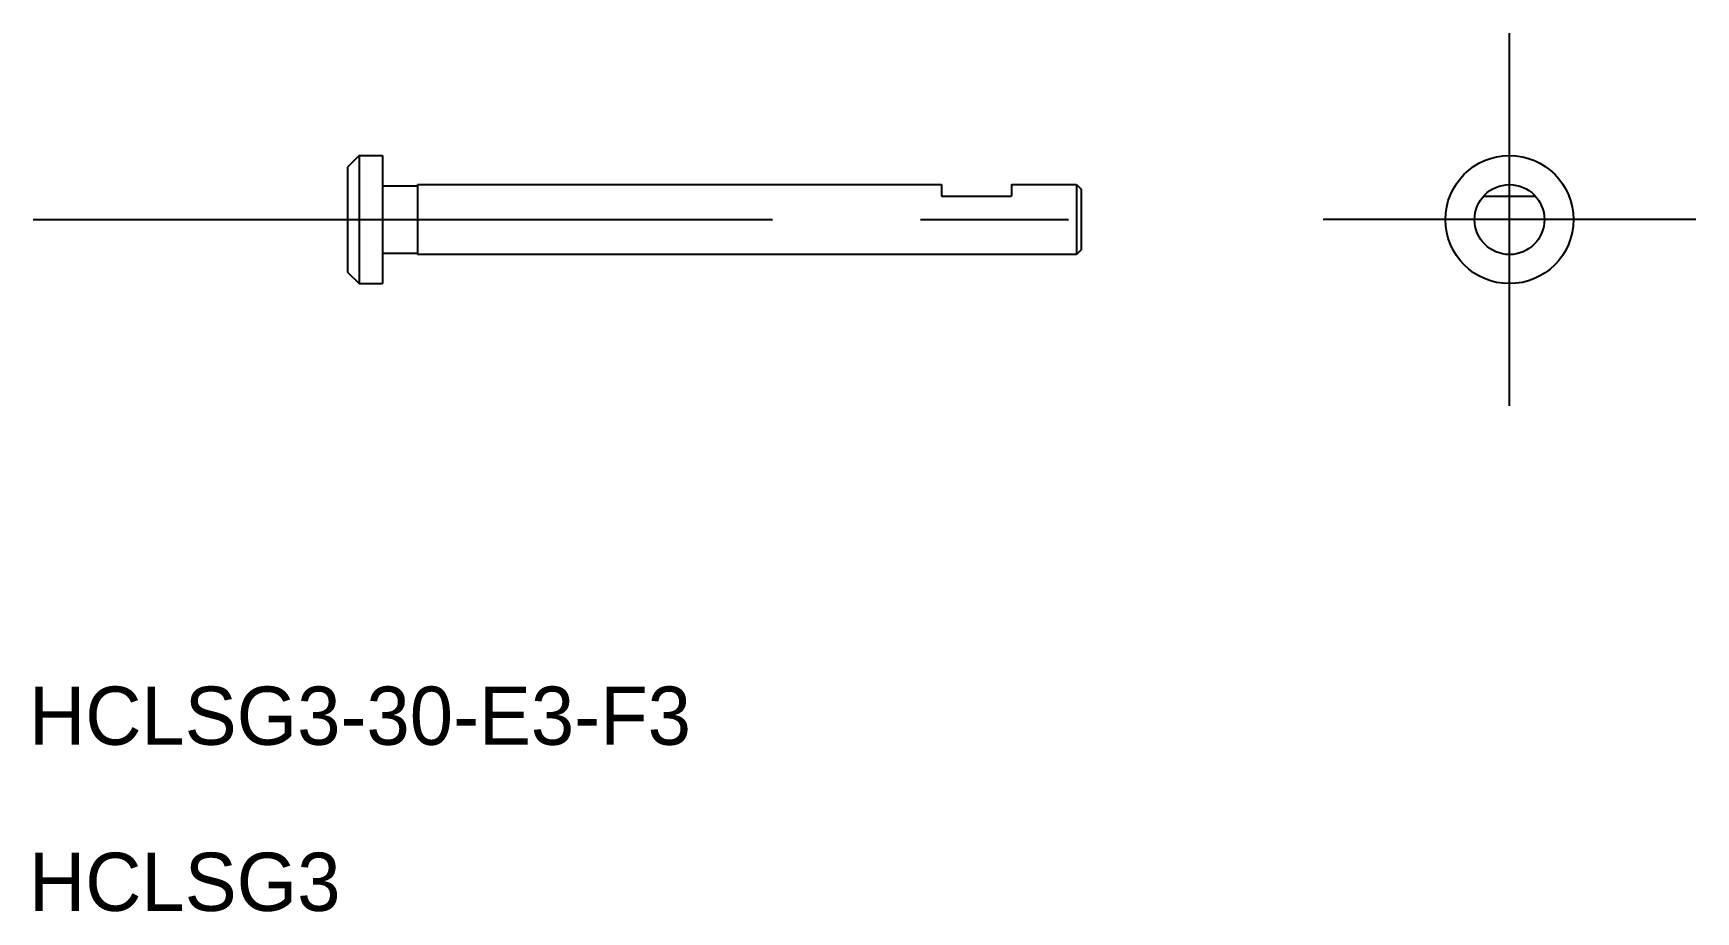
# Model space of a CAD drawing. Extents: x 673.5 to 744.8, y 668.2 to 705.9.
import ezdxf

# ---------------------------------------------------------------- set-up
doc = ezdxf.new("R2010")
doc.units = 0
doc.linetypes.add('CENTER', pattern=[50.8, 31.75, -6.35, 6.35, -6.35])
doc.linetypes.add('DASHED', pattern=[19.05, 12.7, -6.35])
doc.layers.get('0').update_dxf_attribs({"linetype": 'CONTINUOUS'})
doc.layers.add('CENTER', color=1, linetype='CENTER')

msp = doc.modelspace()

# ---------------------------------------------------------------- linework, layer by layer
at = {"color": 7, "linetype": 'CONTINUOUS'}
for p, q in [((687.46, 700.668), (686.96, 700.168)), ((687.46, 700.668), (688.46, 700.668)), ((687.46, 700.668), (687.46, 695.168)), ((688.46, 700.668), (688.46, 695.168)), ((686.96, 700.168), (686.96, 695.668)), ((688.46, 699.368), (689.96, 699.368)), ((689.96, 699.418), (712.46, 699.418)), ((689.96, 699.418), (689.96, 696.418)), ((712.46, 699.418), (712.46, 698.918)), ((712.46, 698.918), (715.46, 698.918)), ((715.46, 699.418), (715.46, 698.918)), ((715.46, 699.418), (718.26, 699.418)), ((718.26, 699.418), (718.46, 699.218)), ((718.26, 699.418), (718.26, 696.418)), ((718.46, 699.218), (718.46, 696.618)), ((689.96, 696.468), (688.46, 696.468)), ((718.26, 696.418), (689.96, 696.418)), ((718.46, 696.618), (718.26, 696.418)), ((686.96, 695.668), (687.46, 695.168)), ((687.46, 695.168), (688.46, 695.168))]:
    msp.add_line(p, q, dxfattribs=at)
at = {"color": 3, "linetype": 'DASHED'}
msp.add_line((735.729, 698.918), (737.965, 698.918), dxfattribs=at)
at = {"color": 7, "linetype": 'CONTINUOUS'}
for radius in [2.75, 1.5]:
    msp.add_circle((736.847, 697.918), radius, dxfattribs=at)
at = {"layer": 'CENTER', "color": 1, "linetype": 'CENTER'}
for p, q in [((736.847, 689.918), (736.847, 705.918)), ((673.46, 697.918), (723.46, 697.918)), ((744.847, 697.918), (728.847, 697.918))]:
    msp.add_line(p, q, dxfattribs=at)

# ---------------------------------------------------------------- texts
at = {"color": 7, "linetype": 'CONTINUOUS'}
for s, p in [('HCLSG3-30-E3-F3', (673.277, 675.37)), ('HCLSG3', (673.277, 668.239))]:
    msp.add_text(s, height=2.5, dxfattribs=at).set_placement(p)

doc.saveas('drawing.dxf')
